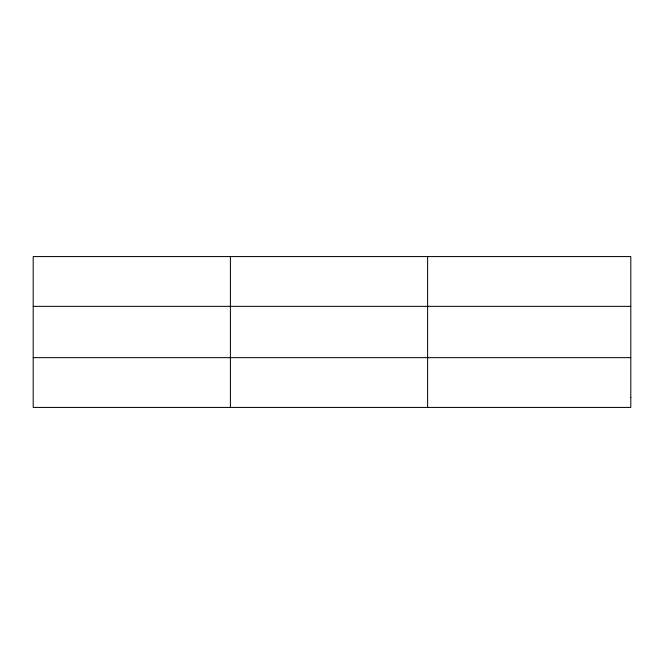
<?xml version="1.0" encoding="UTF-8"?>
<svg xmlns="http://www.w3.org/2000/svg" width="664" height="664" viewBox="0 0 664 664"><rect width="100%" height="100%" fill="white"/><g stroke="black" fill="none" stroke-linecap="round" stroke-linejoin="round"><path stroke-width="1" d="M230.408 256.57L230.408 407.43M427.616 256.57L427.616 407.43M33.2 306.353L630.8 306.353M33.2 357.647L630.8 357.647M630.8 397.479L630.8 407.43L33.2 407.43L33.2 256.57L630.8 256.57L630.8 397.479"/></g></svg>
